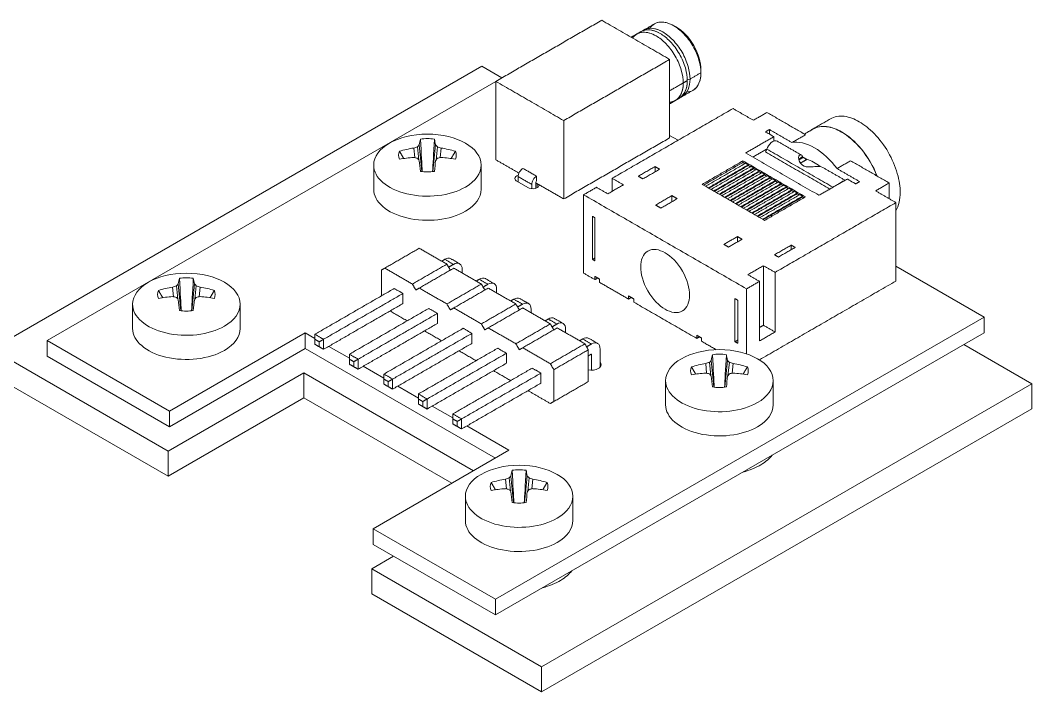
# Model space of a CAD drawing. Extents: x 75 to 215, y 82 to 128.
# Drawn here: x 122.9 to 175.6, y 87.2 to 122.2 of the extents above; entities that cross this region are included whole.
import ezdxf

# ---------------------------------------------------------------- set-up
doc = ezdxf.new("R2010")
doc.units = 0
doc.header["$MEASUREMENT"] = 0
doc.layers.add('View', color=7, linetype='Continuous')

msp = doc.modelspace()

# ---------------------------------------------------------------- linework, layer by layer
at = {"layer": 'View', "lineweight": 18}
for p, q in [((146.944, 119.826), (121.418, 105.089)), ((147.994, 119.22), (146.944, 119.826)), ((124.317, 105.538), (147.676, 119.024)), ((156.727, 116.22), (157.162, 115.969)), ((143.401, 115.565), (143.451, 115.065)), ((143.6, 115.631), (143.669, 114.938)), ((143.691, 115.732), (143.831, 114.338)), ((144.541, 115.732), (144.401, 114.338)), ((144.632, 115.631), (144.562, 114.938)), ((144.831, 115.565), (144.781, 115.065)), ((141.316, 114.676), (141.316, 113.417)), ((146.916, 114.676), (146.916, 113.417)), ((148.772, 113.831), (149.338, 113.505)), ((149.833, 113.505), (149.833, 113.709)), ((168.511, 109.416), (173.107, 106.763)), ((130.85, 108.319), (130.9, 107.819)), ((131.049, 108.384), (131.118, 107.692)), ((131.14, 108.486), (131.28, 107.092)), ((131.99, 108.486), (131.85, 107.092)), ((132.081, 108.384), (132.011, 107.692)), ((132.279, 108.319), (132.229, 107.819)), ((128.765, 107.43), (128.765, 106.171)), ((134.365, 107.43), (134.365, 106.171)), ((173.107, 106.763), (147.651, 92.066)), ((173.107, 105.946), (173.107, 106.763)), ((137.752, 105.946), (130.681, 101.864)), ((138.258, 105.654), (137.752, 105.946)), ((137.752, 105.13), (137.752, 105.946)), ((173.107, 105.946), (147.651, 91.249)), ((130.681, 101.864), (124.317, 105.538)), ((124.317, 104.721), (124.317, 105.538)), ((121.418, 105.089), (130.61, 99.781)), ((137.752, 105.13), (130.681, 101.047)), ((147.651, 99.414), (137.752, 105.13)), ((140.054, 104.617), (138.979, 105.238)), ((175.582, 103.292), (172.047, 105.334)), ((130.681, 101.047), (124.317, 104.721)), ((158.604, 104.338), (158.654, 103.838)), ((158.803, 104.404), (158.872, 103.711)), ((158.894, 104.506), (159.034, 103.111)), ((159.743, 104.506), (159.604, 103.111)), ((159.835, 104.404), (159.765, 103.711)), ((160.033, 104.338), (159.983, 103.838)), ((121.418, 103.782), (130.61, 98.475)), ((130.61, 99.781), (137.681, 103.864)), ((137.681, 103.864), (146.52, 98.761)), ((137.681, 102.558), (137.681, 103.864)), ((141.85, 103.58), (140.775, 104.201)), ((150.056, 88.555), (175.582, 103.292)), ((156.519, 103.45), (156.519, 102.19)), ((162.119, 103.45), (162.119, 102.19)), ((175.582, 101.986), (175.582, 103.292)), ((143.646, 102.543), (142.571, 103.164)), ((130.61, 98.475), (137.681, 102.558)), ((137.681, 102.558), (145.389, 98.108)), ((130.681, 101.047), (130.681, 101.864)), ((145.442, 101.506), (144.367, 102.127)), ((150.056, 87.248), (175.582, 101.986)), ((148.359, 99.822), (146.163, 101.09)), ((130.61, 98.475), (130.61, 99.781)), ((141.288, 95.74), (148.359, 99.822)), ((148.174, 98.317), (148.224, 97.817)), ((148.373, 98.382), (148.442, 97.69)), ((148.464, 98.484), (148.604, 97.09)), ((149.314, 98.484), (149.174, 97.09)), ((149.405, 98.382), (149.335, 97.69)), ((149.604, 98.317), (149.553, 97.817)), ((146.089, 97.428), (146.089, 96.168)), ((151.689, 97.428), (151.689, 96.168)), ((141.288, 94.923), (141.288, 95.74)), ((147.651, 92.066), (141.288, 95.74)), ((147.651, 91.249), (141.288, 94.923)), ((142.348, 94.311), (141.217, 93.658)), ((141.217, 93.658), (150.056, 88.555)), ((141.217, 92.351), (141.217, 93.658)), ((141.217, 92.351), (150.056, 87.248)), ((147.651, 91.249), (147.651, 92.066)), ((150.056, 87.248), (150.056, 88.555))]:
    msp.add_line(p, q, dxfattribs=at)
for centre, major_axis, ratio, start_param, end_param in [((144.116, 114.676), (2.8, 0), 0.57735, 0, 3.14159), ((144.1, 111.294), (0.186, -4.997), 0.106909, 3.46219, 3.61459), ((144.116, 115.189), (-1.5, 0), 0.57735, 4.469555, 4.955225), ((144.131, 111.294), (0.186, 4.997), 0.106909, 5.81018, 5.96259), ((144.116, 115.189), (-1.5, 0), 0.57735, 6.040351, 6.526021), ((144.115, 111.302), (-4.957, -0.655), 0.864361, 4.74216, 4.89457), ((144.07, 111.343), (-3.634, -3.432), 0.806032, 4.16486, 4.20873), ((144.013, 111.31), (-0.771, -4.939), 0.397596, 3.66894, 3.7128), ((144.219, 111.31), (-0.771, 4.939), 0.397596, 5.71197, 5.75584), ((144.162, 111.343), (-3.634, 3.432), 0.806032, 5.21605, 5.25992), ((144.117, 111.302), (-4.957, 0.655), 0.864361, 4.53021, 4.68261), ((144.116, 115.189), (-1.5, 0), 0.57735, 2.898755, 3.384425), ((144.115, 111.284), (4.974, -0.505), 0.758145, 1.791175, 1.943575), ((144.07, 111.224), (4.174, -2.751), 0.674406, 2.092125, 2.135995), ((144.013, 111.257), (1.699, -4.701), 0.26597, 2.358365, 2.402235), ((144.1, 111.292), (0.566, -4.968), 0.000694, 2.233195, 2.385595), ((144.131, 111.292), (0.566, 4.968), 0.000694, 0.755995, 0.908405), ((144.219, 111.257), (1.699, 4.701), 0.26597, 0.739355, 0.783225), ((144.162, 111.224), (4.174, 2.751), 0.674406, 1.005605, 1.049475), ((144.117, 111.284), (4.974, 0.505), 0.758145, 1.198015, 1.350415), ((144.116, 114.676), (2.8, 0), 0.57735, 3.14159, 5.49779), ((144.116, 115.189), (-1.5, 0), 0.57735, 1.327965, 1.813625), ((144.116, 114.676), (2.8, 0), 0.57735, 5.49779, 6.283185), ((149.02, 113.974), (0.35, 0), 0.57735, 2.07517, 3.14159), ((149.02, 113.974), (0.35, 0), 0.57735, 3.14159, 3.92699), ((144.116, 113.417), (2.8, 0), 0.57735, 3.14159, 5.49779), ((144.116, 113.417), (2.8, 0), 0.57735, 5.49779, 6.283185), ((149.585, 113.648), (0.35, 0), 0.57735, 3.92699, 6.283185), ((149.585, 113.648), (0.35, 0), 0.57735, 0, 0.010205), ((131.565, 107.43), (2.8, 0), 0.57735, 0, 3.14159), ((131.549, 104.047), (0.186, -4.997), 0.106909, 3.46219, 3.61459), ((131.565, 107.942), (-1.5, 0), 0.57735, 4.469555, 4.955225), ((131.58, 104.047), (0.186, 4.997), 0.106909, 5.81018, 5.96259), ((131.565, 107.942), (-1.5, 0), 0.57735, 6.040351, 6.526021), ((131.564, 104.055), (-4.957, -0.655), 0.864361, 4.74216, 4.89457), ((131.519, 104.097), (-3.634, -3.432), 0.806032, 4.16486, 4.20873), ((131.462, 104.064), (-0.771, -4.939), 0.397596, 3.66894, 3.7128), ((131.668, 104.064), (-0.771, 4.939), 0.397596, 5.71197, 5.75584), ((131.611, 104.097), (-3.634, 3.432), 0.806032, 5.21605, 5.25992), ((131.566, 104.055), (-4.957, 0.655), 0.864361, 4.53021, 4.68261), ((131.565, 107.942), (-1.5, 0), 0.57735, 2.898755, 3.384425), ((131.564, 104.038), (4.974, -0.505), 0.758145, 1.791175, 1.943575), ((131.519, 103.978), (4.174, -2.751), 0.674406, 2.092125, 2.135995), ((131.462, 104.011), (1.699, -4.701), 0.26597, 2.358365, 2.402235), ((131.549, 104.046), (0.566, -4.968), 0.000694, 2.233195, 2.385595), ((131.58, 104.046), (0.566, 4.968), 0.000694, 0.755995, 0.908405), ((131.668, 104.011), (1.699, 4.701), 0.26597, 0.739355, 0.783225), ((131.611, 103.978), (4.174, 2.751), 0.674406, 1.005605, 1.049475), ((131.566, 104.038), (4.974, 0.505), 0.758145, 1.198015, 1.350415), ((131.565, 107.43), (2.8, 0), 0.57735, 3.14159, 5.49779), ((131.565, 107.942), (-1.5, 0), 0.57735, 1.327965, 1.813625), ((131.565, 107.43), (2.8, 0), 0.57735, 5.49779, 6.283185), ((131.565, 106.171), (2.8, 0), 0.57735, 3.14159, 5.49779), ((131.565, 106.171), (2.8, 0), 0.57735, 5.49779, 6.283185), ((159.319, 103.45), (2.8, 0), 0.57735, 0, 3.14159), ((159.319, 103.962), (-1.5, 0), 0.57735, 4.469555, 4.955225), ((152.654, 104.282), (0.5, 0), 0.57735, 0, 0.439189), ((159.318, 100.075), (-4.957, -0.655), 0.864361, 4.74216, 4.89457), ((159.273, 100.116), (-3.634, -3.432), 0.806032, 4.16486, 4.20873), ((159.216, 100.083), (-0.771, -4.939), 0.397596, 3.66894, 3.7128), ((159.303, 100.067), (0.186, -4.997), 0.106909, 3.46219, 3.61459), ((159.334, 100.067), (0.186, 4.997), 0.106909, 5.81018, 5.96259), ((159.422, 100.083), (-0.771, 4.939), 0.397596, 5.71197, 5.75584), ((159.365, 100.116), (-3.634, 3.432), 0.806032, 5.21605, 5.25992), ((159.32, 100.075), (-4.957, 0.655), 0.864361, 4.53021, 4.68261), ((152.654, 104.282), (0.5, 0), 0.57735, 4.38109, 5.49779), ((152.654, 104.282), (0.5, 0), 0.57735, 5.49779, 6.283185), ((159.319, 103.962), (-1.5, 0), 0.57735, 6.040351, 6.526021), ((159.318, 100.057), (4.974, -0.505), 0.758145, 1.791175, 1.943575), ((159.273, 99.997), (4.174, -2.751), 0.674406, 2.092125, 2.135995), ((159.216, 100.03), (1.699, -4.701), 0.26597, 2.358365, 2.402235), ((159.422, 100.03), (1.699, 4.701), 0.26597, 0.739355, 0.783225), ((159.365, 99.997), (4.174, 2.751), 0.674406, 1.005605, 1.049475), ((159.32, 100.057), (4.974, 0.505), 0.758145, 1.198015, 1.350415), ((159.319, 103.962), (-1.5, 0), 0.57735, 2.898755, 3.384425), ((159.319, 103.45), (2.8, 0), 0.57735, 3.14159, 5.49779), ((159.303, 100.066), (0.566, -4.968), 0.000694, 2.233195, 2.385595), ((159.334, 100.066), (0.566, 4.968), 0.000694, 0.755995, 0.908405), ((159.319, 103.45), (2.8, 0), 0.57735, 5.49779, 6.283185), ((159.319, 103.962), (-1.5, 0), 0.57735, 1.327965, 1.813625), ((159.319, 102.19), (2.8, 0), 0.57735, 3.14159, 5.49779), ((159.319, 102.19), (2.8, 0), 0.57735, 5.49779, 6.283185), ((148.889, 97.428), (2.8, 0), 0.57735, 0, 3.14159), ((148.873, 94.045), (0.186, -4.997), 0.106909, 3.46219, 3.61459), ((148.889, 97.94), (-1.5, 0), 0.57735, 4.469555, 4.955225), ((148.904, 94.045), (0.186, 4.997), 0.106909, 5.81018, 5.96259), ((148.889, 97.94), (-1.5, 0), 0.57735, 6.040351, 6.526021), ((148.888, 94.053), (-4.957, -0.655), 0.864361, 4.74216, 4.89457), ((148.843, 94.094), (-3.634, -3.432), 0.806032, 4.16486, 4.20873), ((148.786, 94.062), (-0.771, -4.939), 0.397596, 3.66894, 3.7128), ((148.992, 94.062), (-0.771, 4.939), 0.397596, 5.71197, 5.75584), ((148.935, 94.094), (-3.634, 3.432), 0.806032, 5.21605, 5.25992), ((148.89, 94.053), (-4.957, 0.655), 0.864361, 4.53021, 4.68261), ((148.889, 97.94), (-1.5, 0), 0.57735, 2.898755, 3.384425), ((148.888, 94.035), (4.974, -0.505), 0.758145, 1.791175, 1.943575), ((148.843, 93.976), (4.174, -2.751), 0.674406, 2.092125, 2.135995), ((148.786, 94.008), (1.699, -4.701), 0.26597, 2.358365, 2.402235), ((148.873, 94.044), (0.566, -4.968), 0.000694, 2.233195, 2.385595), ((148.904, 94.044), (0.566, 4.968), 0.000694, 0.755995, 0.908405), ((148.992, 94.008), (1.699, 4.701), 0.26597, 0.739355, 0.783225), ((148.935, 93.976), (4.174, 2.751), 0.674406, 1.005605, 1.049475), ((148.89, 94.035), (4.974, 0.505), 0.758145, 1.198015, 1.350415), ((148.889, 97.428), (2.8, 0), 0.57735, 3.14159, 5.49779), ((148.889, 97.94), (-1.5, 0), 0.57735, 1.327965, 1.813625), ((148.889, 97.428), (2.8, 0), 0.57735, 5.49779, 6.283185), ((148.889, 96.168), (2.8, 0), 0.57735, 3.14159, 5.49779), ((148.889, 96.168), (2.8, 0), 0.57735, 5.49779, 6.283185)]:
    msp.add_ellipse(centre, major_axis=major_axis, ratio=ratio, start_param=start_param, end_param=end_param, dxfattribs=at)
for points, degree in [([(153.191, 122.221), (147.676, 119.037)], 1), ([(153.191, 122.221), (147.676, 119.037)], 1), ([(153.191, 122.221), (147.676, 119.037)], 1), ([(156.727, 120.18), (153.191, 122.221)], 1), ([(156.727, 120.18), (153.191, 122.221)], 1), ([(156.727, 120.18), (153.191, 122.221)], 1), ([(156.939, 121.935), (156.607, 122.132), (156.216, 122.199), (155.939, 122.034)], 3), ([(155.373, 121.708), (155.337, 121.686), (155.302, 121.661)], 2), ([(155.939, 122.034), (155.373, 121.708)], 1), ([(157.081, 121.854), (156.939, 121.935)], 1), ([(155.02, 121.504), (154.727, 121.334)], 1), ([(155.232, 121.626), (155.02, 121.504)], 1), ([(151.212, 116.995), (156.727, 120.18)], 1), ([(151.212, 116.995), (156.727, 120.18)], 1), ([(151.212, 116.995), (156.727, 120.18)], 1), ([(156.727, 120.18), (156.727, 116.097)], 1), ([(156.727, 120.18), (156.727, 116.097)], 1), ([(156.727, 120.18), (156.727, 116.097)], 1), ([(158.353, 119.649), (158.353, 119.486)], 1), ([(158.353, 119.649), (158.353, 119.486)], 1), ([(158.353, 119.649), (158.353, 119.486)], 1), ([(147.676, 119.037), (147.676, 114.954)], 1), ([(147.676, 119.037), (151.212, 116.995)], 1), ([(147.676, 119.037), (147.676, 114.954)], 1), ([(147.676, 119.037), (147.676, 114.954)], 1), ([(147.676, 119.037), (151.212, 116.995)], 1), ([(147.676, 119.037), (151.212, 116.995)], 1), ([(157.646, 119.077), (157.651, 118.681), (157.506, 118.314), (157.232, 118.162)], 3), ([(157.788, 119.159), (157.792, 118.774), (157.655, 118.4), (157.373, 118.244)], 3), ([(157.646, 119.077), (157.434, 118.955)], 1), ([(157.646, 119.077), (157.434, 118.955)], 1), ([(157.646, 119.125), (157.702, 119.125), (157.755, 119.14), (157.788, 119.159)], 3), ([(157.646, 119.125), (157.702, 119.125), (157.755, 119.14), (157.788, 119.159)], 3), ([(158.353, 119.486), (157.788, 119.159)], 1), ([(158.353, 119.486), (157.788, 119.159)], 1), ([(157.939, 118.57), (158.22, 118.727), (158.358, 119.1), (158.353, 119.486)], 3), ([(157.434, 118.955), (156.727, 118.547)], 1), ([(157.434, 118.955), (156.727, 118.547)], 1), ([(157.434, 118.955), (157.439, 118.555), (157.292, 118.19), (157.02, 118.039)], 3), ([(157.434, 118.955), (157.439, 118.569), (157.301, 118.196), (157.02, 118.039)], 3), ([(157.939, 118.57), (157.373, 118.244)], 1), ([(157.02, 118.039), (156.885, 117.963), (156.727, 117.949)], 2), ([(157.02, 118.039), (156.727, 117.87)], 1), ([(157.232, 118.162), (157.02, 118.039)], 1), ([(157.297, 118.205), (157.337, 118.222), (157.373, 118.244)], 2), ([(153.733, 113.989), (160.026, 117.622)], 1), ([(160.026, 117.622), (161.087, 117.01)], 1), ([(151.212, 116.995), (151.212, 112.913)], 1), ([(151.212, 116.995), (151.212, 112.913)], 1), ([(151.212, 116.995), (151.212, 112.913)], 1), ([(161.087, 117.01), (161.794, 117.418)], 1), ([(161.794, 117.418), (163.803, 116.258)], 1), ([(164.178, 116.554), (165.097, 117.085)], 1), ([(161.921, 116.528), (161.716, 116.409)], 1), ([(161.716, 116.409), (162.154, 116.156)], 1), ([(163.096, 115.849), (161.921, 116.528)], 1), ([(161.921, 116.291), (161.921, 116.528)], 1), ([(164.183, 116.546), (163.743, 116.292)], 1), ([(164.178, 116.554), (164.116, 116.519), (164.06, 116.475)], 2), ([(143.755, 116.029), (143.798, 115.23), (143.826, 114.717), (143.846, 114.337)], 3), ([(144.386, 114.337), (144.406, 114.717), (144.434, 115.23), (144.477, 116.029)], 3), ([(151.212, 112.913), (156.727, 116.097)], 1), ([(151.212, 112.913), (156.727, 116.097)], 1), ([(151.212, 112.913), (156.727, 116.097)], 1), ([(162.154, 116.156), (160.683, 115.307)], 1), ([(162.154, 116.156), (162.154, 115.926)], 1), ([(162.194, 115.937), (162.154, 115.96)], 1), ([(162.337, 115.919), (163.583, 115.2)], 1), ([(163.803, 116.258), (163.096, 115.849)], 1), ([(142.882, 115.018), (142.78, 115.192), (142.66, 115.397)], 2), ([(145.572, 115.397), (145.452, 115.192), (145.35, 115.018)], 2), ([(161.778, 115.506), (161.058, 115.091)], 1), ([(161.721, 115.359), (161.781, 115.514)], 1), ([(161.721, 115.359), (165.065, 113.428)], 1), ([(161.781, 115.514), (165.229, 113.523)], 1), ([(147.676, 114.954), (148.883, 114.257)], 1), ([(147.676, 114.954), (148.883, 114.257)], 1), ([(147.676, 114.954), (148.883, 114.257)], 1), ([(160.542, 114.899), (158.421, 113.674)], 1), ([(160.542, 114.899), (163.795, 113.021)], 1), ([(160.542, 114.817), (160.542, 114.899)], 1), ([(160.683, 115.307), (164.502, 113.103)], 1), ([(163.456, 114.966), (163.475, 114.955)], 1), ([(163.464, 114.98), (163.538, 115.05), (163.651, 115.118)], 2), ([(163.464, 114.98), (163.477, 114.969), (163.475, 114.955)], 2), ([(163.654, 115.065), (163.563, 115.011), (163.475, 114.955)], 2), ([(163.538, 114.781), (163.867, 114.971)], 1), ([(163.584, 115.199), (163.624, 115.176), (163.651, 115.118)], 2), ([(163.654, 115.065), (163.664, 115.088), (163.651, 115.118)], 2), ([(163.867, 114.971), (163.658, 115.092)], 1), ([(163.867, 114.971), (164.09, 114.917), (164.337, 114.786), (164.567, 114.597)], 3), ([(165.441, 114.495), (166.148, 114.904)], 1), ([(166.148, 114.904), (168.158, 113.744)], 1), ([(149.797, 114.097), (149.09, 114.505)], 1), ([(149.797, 114.097), (149.09, 114.505)], 1), ([(149.797, 114.097), (149.09, 114.505)], 1), ([(155.967, 114.601), (155.097, 114.099)], 1), ([(155.338, 113.96), (156.207, 114.462)], 1), ([(156.207, 114.462), (155.967, 114.601)], 1), ([(155.967, 114.601), (155.967, 114.323)], 1), ([(160.542, 114.817), (158.491, 113.633)], 1), ([(160.683, 114.776), (158.597, 113.572)], 1), ([(158.739, 113.49), (160.825, 114.695)], 1), ([(158.774, 113.47), (160.825, 114.654)], 1), ([(160.966, 114.613), (158.88, 113.409)], 1), ([(159.022, 113.327), (161.108, 114.532)], 1), ([(159.057, 113.307), (161.108, 114.491)], 1), ([(161.249, 114.45), (159.163, 113.246)], 1), ([(159.305, 113.164), (161.391, 114.368)], 1), ([(159.34, 113.143), (161.391, 114.327)], 1), ([(160.648, 114.756), (160.542, 114.817)], 1), ([(160.825, 114.695), (160.683, 114.776)], 1), ([(160.825, 114.695), (160.825, 114.654)], 1), ([(160.931, 114.593), (160.825, 114.654)], 1), ([(161.108, 114.532), (160.966, 114.613)], 1), ([(161.108, 114.532), (161.108, 114.491)], 1), ([(161.214, 114.429), (161.108, 114.491)], 1), ([(161.391, 114.368), (161.249, 114.45)], 1), ([(161.391, 114.368), (161.391, 114.327)], 1), ([(161.497, 114.266), (161.391, 114.327)], 1), ([(165.859, 113.886), (164.697, 114.557)], 1), ([(166.616, 113.817), (165.441, 114.495)], 1), ([(148.843, 113.791), (148.843, 114.076)], 1), ([(149.55, 113.668), (148.843, 114.076)], 1), ([(148.843, 113.791), (148.843, 114.076)], 1), ([(148.843, 113.791), (148.843, 114.076)], 1), ([(149.55, 113.668), (148.843, 114.076)], 1), ([(149.55, 113.668), (148.843, 114.076)], 1), ([(149.762, 113.791), (149.76, 113.81), (149.78, 113.844), (149.797, 113.852)], 3), ([(149.762, 113.791), (149.76, 113.81), (149.78, 113.844), (149.797, 113.852)], 3), ([(149.762, 113.791), (149.76, 113.81), (149.78, 113.844), (149.797, 113.852)], 3), ([(149.762, 113.473), (149.762, 113.791)], 1), ([(149.762, 113.473), (149.762, 113.791)], 1), ([(149.762, 113.473), (149.762, 113.791)], 1), ([(149.797, 113.852), (149.797, 114.097)], 1), ([(149.797, 113.852), (149.797, 114.097)], 1), ([(149.797, 113.852), (149.797, 114.097)], 1), ([(153.733, 113.989), (153.733, 113.311)], 1), ([(154.319, 113.65), (153.733, 113.989)], 1), ([(155.097, 114.099), (155.338, 113.96)], 1), ([(161.532, 114.287), (159.446, 113.082)], 1), ([(159.587, 113.001), (161.673, 114.205)], 1), ([(159.623, 112.98), (161.673, 114.164)], 1), ([(161.815, 114.123), (159.729, 112.919)], 1), ([(159.87, 112.837), (161.956, 114.042)], 1), ([(159.906, 112.817), (161.956, 114.001)], 1), ([(162.098, 113.96), (160.012, 112.756)], 1), ([(160.153, 112.674), (162.239, 113.878)], 1), ([(160.188, 112.654), (162.239, 113.837)], 1), ([(162.381, 113.797), (160.295, 112.592)], 1), ([(161.673, 114.205), (161.532, 114.287)], 1), ([(161.673, 114.205), (161.673, 114.164)], 1), ([(161.779, 114.103), (161.673, 114.164)], 1), ([(161.956, 114.042), (161.815, 114.123)], 1), ([(161.956, 114.042), (161.956, 114.001)], 1), ([(162.062, 113.94), (161.956, 114.001)], 1), ([(162.239, 113.878), (162.098, 113.96)], 1), ([(162.239, 113.878), (162.239, 113.837)], 1), ([(162.345, 113.776), (162.239, 113.837)], 1), ([(162.522, 113.715), (162.381, 113.797)], 1), ([(164.502, 113.103), (165.973, 113.952)], 1), ([(165.808, 113.857), (165.734, 113.844), (165.649, 113.793), (165.579, 113.724)], 3), ([(165.973, 113.952), (166.411, 113.699)], 1), ([(166.411, 113.699), (166.616, 113.817)], 1), ([(149.55, 113.447), (149.55, 113.668)], 1), ([(149.55, 113.447), (149.55, 113.668)], 1), ([(149.55, 113.447), (149.55, 113.668)], 1), ([(149.762, 113.75), (151.212, 112.913)], 1), ([(149.762, 113.75), (151.212, 112.913)], 1), ([(149.762, 113.75), (151.212, 112.913)], 1), ([(152.248, 113.131), (152.919, 113.519)], 1), ([(152.919, 113.519), (153.506, 113.18)], 1), ([(153.506, 113.18), (154.319, 113.65)], 1), ([(161.673, 111.796), (158.421, 113.674)], 1), ([(160.436, 112.511), (162.522, 113.715)], 1), ([(160.471, 112.49), (162.522, 113.674)], 1), ([(162.663, 113.633), (160.577, 112.429)], 1), ([(160.719, 112.347), (162.805, 113.552)], 1), ([(160.754, 112.327), (162.805, 113.511)], 1), ([(162.946, 113.47), (160.86, 112.266)], 1), ([(161.002, 112.184), (163.088, 113.388)], 1), ([(161.037, 112.164), (163.088, 113.348)], 1), ([(163.229, 113.307), (161.143, 112.102)], 1), ([(162.522, 113.715), (162.522, 113.674)], 1), ([(162.628, 113.613), (162.522, 113.674)], 1), ([(162.805, 113.552), (162.663, 113.633)], 1), ([(162.805, 113.552), (162.805, 113.511)], 1), ([(162.911, 113.45), (162.805, 113.511)], 1), ([(163.088, 113.388), (162.946, 113.47)], 1), ([(163.088, 113.388), (163.088, 113.348)], 1), ([(163.194, 113.286), (163.088, 113.348)], 1), ([(163.37, 113.225), (163.229, 113.307)], 1), ([(168.158, 113.744), (167.45, 113.335)], 1), ([(167.45, 113.335), (168.511, 112.723)], 1), ([(168.158, 113.744), (168.158, 112.927)], 1), ([(168.73, 113.25), (168.731, 112.902), (168.664, 112.558), (168.511, 112.29)], 3), ([(152.248, 109.049), (152.248, 113.131)], 1), ([(160.733, 108.232), (152.248, 113.131)], 1), ([(156.847, 113.088), (155.999, 112.598)], 1), ([(156.275, 112.439), (157.123, 112.929)], 1), ([(157.123, 112.929), (156.847, 113.088)], 1), ([(156.847, 113.088), (156.847, 112.77)], 1), ([(161.284, 112.021), (163.37, 113.225)], 1), ([(161.32, 112), (163.37, 113.184)], 1), ([(163.512, 113.143), (161.426, 111.939)], 1), ([(161.567, 111.857), (163.653, 113.062)], 1), ([(161.603, 111.837), (163.653, 113.021)], 1), ([(163.795, 113.021), (161.673, 111.796)], 1), ([(168.511, 112.723), (162.218, 109.09)], 1), ([(163.37, 113.225), (163.37, 113.184)], 1), ([(163.477, 113.123), (163.37, 113.184)], 1), ([(163.653, 113.062), (163.512, 113.143)], 1), ([(163.653, 113.062), (163.653, 113.021)], 1), ([(163.724, 112.98), (163.653, 113.021)], 1), ([(168.511, 112.723), (168.511, 108.64)], 1), ([(155.999, 112.598), (156.275, 112.439)], 1), ([(152.707, 112.009), (152.707, 109.763)], 1), ([(152.835, 111.935), (152.707, 112.009)], 1), ([(152.835, 111.935), (152.835, 109.69)], 1), ([(160.259, 110.955), (159.552, 110.547)], 1), ([(159.792, 110.408), (160.5, 110.816)], 1), ([(160.259, 110.955), (160.259, 110.678)], 1), ([(160.5, 110.816), (160.259, 110.955)], 1), ([(143.691, 110.347), (141.895, 109.31)], 1), ([(143.691, 110.347), (145.128, 109.518)], 1), ([(155.218, 109.375), (155.213, 109.722), (155.337, 110.058), (155.59, 110.199)], 3), ([(159.552, 110.547), (159.792, 110.408)], 1), ([(163.056, 110.508), (162.186, 110.006)], 1), ([(162.391, 109.888), (163.261, 110.39)], 1), ([(163.056, 110.508), (163.056, 110.271)], 1), ([(163.261, 110.39), (163.056, 110.508)], 1), ([(145.017, 109.769), (144.855, 109.675)], 1), ([(145.337, 109.801), (145.249, 109.854), (145.124, 109.832), (145.017, 109.769)], 3), ([(145.47, 109.508), (145.017, 109.769)], 1), ([(145.337, 109.801), (145.79, 109.54)], 1), ([(145.79, 109.54), (145.702, 109.593), (145.576, 109.571), (145.47, 109.508)], 3), ([(152.707, 109.763), (152.835, 109.837)], 1), ([(152.707, 109.763), (152.835, 109.69)], 1), ([(162.186, 110.006), (162.391, 109.888)], 1), ([(141.715, 109.207), (141.895, 109.31)], 1), ([(141.715, 107.863), (141.715, 109.207)], 1), ([(141.895, 109.31), (143.332, 108.481)], 1), ([(145.128, 109.518), (143.332, 108.481)], 1), ([(145.487, 109.31), (143.691, 108.273)], 1), ([(145.128, 109.518), (145.307, 109.207)], 1), ([(145.47, 109.508), (145.218, 109.362)], 1), ([(145.487, 109.31), (146.924, 108.481)], 1), ([(145.923, 109.247), (145.924, 109.37), (145.88, 109.49), (145.79, 109.54)], 3), ([(145.923, 109.059), (145.923, 109.247)], 1), ([(152.835, 108.71), (152.248, 109.049)], 1), ([(161.613, 109.439), (160.8, 108.969)], 1), ([(162.218, 109.09), (161.613, 109.439)], 1), ([(161.613, 109.439), (161.613, 106.336)], 1), ([(162.218, 105.987), (162.218, 109.09)], 1), ([(131.204, 108.783), (131.247, 107.984), (131.275, 107.47), (131.295, 107.09)], 3), ([(131.835, 107.09), (131.855, 107.47), (131.882, 107.984), (131.925, 108.783)], 3), ([(146.814, 108.732), (146.651, 108.638)], 1), ([(147.134, 108.764), (147.045, 108.817), (146.92, 108.795), (146.814, 108.732)], 3), ([(147.266, 108.471), (146.814, 108.732)], 1), ([(147.134, 108.764), (147.586, 108.503)], 1), ([(147.586, 108.503), (147.498, 108.556), (147.372, 108.534), (147.266, 108.471)], 3), ([(147.719, 108.21), (147.72, 108.333), (147.676, 108.453), (147.586, 108.503)], 3), ([(152.835, 108.71), (152.835, 108.876)], 1), ([(152.835, 108.876), (153.075, 108.737)], 1), ([(152.978, 108.793), (152.835, 108.71)], 1), ([(153.075, 108.571), (153.075, 108.737)], 1), ([(154.585, 107.699), (153.075, 108.571)], 1), ([(161.405, 108.62), (160.733, 108.232)], 1), ([(160.8, 108.969), (161.405, 108.62)], 1), ([(161.397, 104.533), (168.511, 108.64)], 1), ([(161.405, 105.517), (161.405, 108.62)], 1), ([(130.331, 107.772), (130.229, 107.945), (130.109, 108.15)], 2), ([(133.021, 108.15), (132.901, 107.945), (132.798, 107.772)], 2), ([(142.387, 108.251), (138.258, 105.866)], 1), ([(142.84, 107.989), (138.71, 105.605)], 1), ([(142.387, 108.251), (142.84, 107.989)], 1), ([(142.84, 107.989), (142.84, 107.467)], 1), ([(143.332, 108.481), (143.511, 108.17)], 1), ([(143.511, 108.17), (143.691, 108.273)], 1), ([(143.691, 108.273), (145.128, 107.444)], 1), ([(146.924, 108.481), (145.128, 107.444)], 1), ([(147.283, 108.273), (145.487, 107.237)], 1), ([(146.924, 108.481), (147.103, 108.17)], 1), ([(147.266, 108.471), (147.014, 108.325)], 1), ([(147.283, 108.273), (148.72, 107.444)], 1), ([(147.719, 108.022), (147.719, 108.21)], 1), ([(160.733, 108.232), (160.733, 104.845)], 1), ([(138.71, 105.083), (142.84, 107.467)], 1), ([(148.61, 107.695), (148.447, 107.602)], 1), ([(148.93, 107.727), (148.841, 107.78), (148.716, 107.758), (148.61, 107.695)], 3), ([(149.062, 107.434), (148.61, 107.695)], 1), ([(148.93, 107.727), (149.382, 107.466)], 1), ([(149.382, 107.466), (149.294, 107.519), (149.168, 107.497), (149.062, 107.434)], 3), ([(149.515, 107.173), (149.516, 107.296), (149.472, 107.416), (149.382, 107.466)], 3), ([(154.585, 107.866), (154.86, 107.706)], 1), ([(154.585, 107.866), (154.585, 107.699)], 1), ([(154.728, 107.783), (154.585, 107.699)], 1), ([(154.86, 107.54), (154.86, 107.706)], 1), ([(158.138, 105.648), (154.86, 107.54)], 1), ([(157.763, 107.906), (157.767, 107.559), (157.643, 107.223), (157.39, 107.082)], 3), ([(160.273, 107.64), (160.128, 107.724)], 1), ([(160.128, 105.479), (160.128, 107.724)], 1), ([(160.273, 105.395), (160.273, 107.64)], 1), ([(144.183, 107.214), (140.054, 104.829)], 1), ([(144.636, 106.952), (140.506, 104.568)], 1), ([(143.059, 106.565), (142.168, 107.079)], 1), ([(144.183, 107.214), (144.636, 106.952)], 1), ([(144.636, 106.952), (144.636, 106.43)], 1), ([(145.128, 107.444), (145.307, 107.133)], 1), ([(145.307, 107.133), (145.487, 107.237)], 1), ([(145.487, 107.237), (146.924, 106.407)], 1), ([(148.72, 107.444), (146.924, 106.407)], 1), ([(149.079, 107.237), (147.283, 106.2)], 1), ([(148.72, 107.444), (148.9, 107.133)], 1), ([(149.062, 107.434), (148.81, 107.288)], 1), ([(149.079, 107.237), (150.516, 106.407)], 1), ([(149.515, 106.985), (149.515, 107.173)], 1), ([(140.506, 104.046), (144.636, 106.43)], 1), ([(146.924, 106.407), (147.103, 106.096)], 1), ([(150.516, 106.407), (148.72, 105.37)], 1), ([(150.406, 106.658), (150.243, 106.565)], 1), ([(150.726, 106.69), (150.637, 106.743), (150.512, 106.721), (150.406, 106.658)], 3), ([(150.858, 106.397), (150.406, 106.658)], 1), ([(150.516, 106.407), (150.696, 106.096)], 1), ([(150.858, 106.397), (150.606, 106.251)], 1), ([(150.726, 106.69), (151.178, 106.429)], 1), ([(151.178, 106.429), (151.09, 106.482), (150.964, 106.46), (150.858, 106.397)], 3), ([(151.311, 106.136), (151.312, 106.259), (151.268, 106.379), (151.178, 106.429)], 3), ([(138.71, 105.605), (138.258, 105.866)], 1), ([(138.258, 105.866), (138.258, 105.605)], 1), ([(145.979, 106.177), (141.85, 103.793)], 1), ([(146.432, 105.915), (142.302, 103.531)], 1), ([(144.855, 105.528), (143.964, 106.042)], 1), ([(145.979, 106.177), (146.432, 105.915)], 1), ([(146.432, 105.915), (146.432, 105.393)], 1), ([(147.103, 106.096), (147.283, 106.2)], 1), ([(147.283, 106.2), (148.72, 105.37)], 1), ([(150.875, 106.2), (149.079, 105.163)], 1), ([(150.875, 106.2), (152.312, 105.37)], 1), ([(151.311, 105.948), (151.311, 106.136)], 1), ([(161.613, 106.336), (161.405, 106.215)], 1), ([(162.218, 105.987), (161.405, 105.517)], 1), ([(161.613, 106.336), (162.218, 105.987)], 1), ([(138.484, 105.475), (138.258, 105.605)], 1), ([(138.258, 105.605), (138.258, 105.344)], 1), ([(138.484, 105.213), (138.258, 105.344)], 1), ([(138.71, 105.605), (138.484, 105.475)], 1), ([(138.484, 105.475), (138.484, 105.213)], 1), ([(138.71, 105.605), (138.71, 105.083)], 1), ([(142.302, 103.009), (146.432, 105.393)], 1), ([(148.72, 105.37), (148.9, 105.059)], 1), ([(152.312, 105.37), (150.516, 104.333)], 1), ([(152.202, 105.621), (152.039, 105.528)], 1), ([(152.522, 105.653), (152.433, 105.706), (152.308, 105.684), (152.202, 105.621)], 3), ([(152.654, 105.36), (152.202, 105.621)], 1), ([(152.312, 105.37), (152.492, 105.059)], 1), ([(152.654, 105.36), (152.402, 105.214)], 1), ([(152.522, 105.653), (152.974, 105.392)], 1), ([(152.974, 105.392), (152.886, 105.445), (152.76, 105.423), (152.654, 105.36)], 3), ([(153.107, 105.099), (153.108, 105.222), (153.064, 105.342), (152.974, 105.392)], 3), ([(158.138, 105.814), (158.138, 105.648)], 1), ([(158.138, 105.814), (158.378, 105.675)], 1), ([(158.138, 105.648), (158.282, 105.731)], 1), ([(158.378, 105.509), (158.378, 105.675)], 1), ([(159.151, 105.063), (158.378, 105.509)], 1), ([(160.273, 105.562), (160.128, 105.479)], 1), ([(160.128, 105.479), (160.273, 105.395)], 1), ([(138.71, 105.083), (138.484, 105.213)], 1), ([(140.506, 104.568), (140.054, 104.829)], 1), ([(140.054, 104.829), (140.054, 104.568)], 1), ([(147.775, 105.14), (143.646, 102.756)], 1), ([(148.228, 104.878), (144.098, 102.494)], 1), ([(146.651, 104.491), (145.76, 105.005)], 1), ([(147.775, 105.14), (148.228, 104.878)], 1), ([(148.228, 104.878), (148.228, 104.356)], 1), ([(148.9, 105.059), (149.079, 105.163)], 1), ([(149.079, 105.163), (150.516, 104.333)], 1), ([(152.492, 105.059), (150.696, 104.022)], 1), ([(152.492, 105.059), (152.492, 103.4)], 1), ([(152.492, 104.744), (152.654, 104.838)], 1), ([(152.654, 104.838), (152.654, 103.994)], 1), ([(153.107, 104.16), (153.107, 105.099)], 1), ([(140.28, 104.438), (140.054, 104.568)], 1), ([(140.054, 104.568), (140.054, 104.307)], 1), ([(140.28, 104.176), (140.054, 104.307)], 1), ([(140.506, 104.568), (140.28, 104.438)], 1), ([(140.28, 104.438), (140.28, 104.176)], 1), ([(140.506, 104.568), (140.506, 104.046)], 1), ([(144.098, 101.972), (148.228, 104.356)], 1), ([(150.516, 104.333), (150.696, 104.022)], 1), ([(158.958, 104.802), (159.001, 104.003), (159.029, 103.49), (159.049, 103.11)], 3), ([(159.589, 103.11), (159.609, 103.49), (159.636, 104.003), (159.679, 104.802)], 3), ([(140.506, 104.046), (140.28, 104.176)], 1), ([(142.302, 103.531), (141.85, 103.793)], 1), ([(141.85, 103.793), (141.85, 103.531)], 1), ([(149.571, 104.103), (145.442, 101.719)], 1), ([(150.024, 103.842), (145.894, 101.457)], 1), ([(148.447, 103.454), (147.556, 103.968)], 1), ([(149.571, 104.103), (150.024, 103.842)], 1), ([(150.024, 103.842), (150.024, 103.319)], 1), ([(150.696, 104.022), (150.696, 102.363)], 1), ([(158.085, 103.791), (157.983, 103.965), (157.863, 104.17)], 2), ([(160.775, 104.17), (160.654, 103.965), (160.552, 103.791)], 2), ([(141.85, 103.531), (141.85, 103.27)], 1), ([(142.076, 103.401), (141.85, 103.531)], 1), ([(142.076, 103.139), (141.85, 103.27)], 1), ([(142.302, 103.531), (142.076, 103.401)], 1), ([(142.076, 103.401), (142.076, 103.139)], 1), ([(142.302, 103.531), (142.302, 103.009)], 1), ([(145.894, 100.935), (150.024, 103.319)], 1), ([(152.492, 103.4), (150.696, 102.363)], 1), ([(142.302, 103.009), (142.076, 103.139)], 1), ([(144.098, 102.494), (143.646, 102.756)], 1), ([(143.646, 102.756), (143.646, 102.494)], 1), ([(150.516, 102.259), (149.352, 102.931)], 1), ([(143.646, 102.494), (143.646, 102.233)], 1), ([(143.872, 102.364), (143.646, 102.494)], 1), ([(143.872, 102.102), (143.646, 102.233)], 1), ([(144.098, 102.494), (143.872, 102.364)], 1), ([(143.872, 102.364), (143.872, 102.102)], 1), ([(144.098, 102.494), (144.098, 101.972)], 1), ([(150.696, 102.363), (150.516, 102.259)], 1), ([(144.098, 101.972), (143.872, 102.102)], 1), ([(145.894, 101.457), (145.442, 101.719)], 1), ([(145.442, 101.719), (145.442, 101.457)], 1), ([(145.668, 101.327), (145.442, 101.457)], 1), ([(145.442, 101.457), (145.442, 101.196)], 1), ([(145.668, 101.065), (145.442, 101.196)], 1), ([(145.894, 101.457), (145.668, 101.327)], 1), ([(145.668, 101.327), (145.668, 101.065)], 1), ([(145.894, 101.457), (145.894, 100.935)], 1), ([(145.894, 100.935), (145.668, 101.065)], 1), ([(148.528, 98.781), (148.571, 97.981), (148.599, 97.468), (148.619, 97.088)], 3), ([(149.159, 97.088), (149.179, 97.468), (149.207, 97.981), (149.25, 98.781)], 3), ([(147.655, 97.77), (147.553, 97.943), (147.433, 98.148)], 2), ([(150.345, 98.148), (150.225, 97.943), (150.123, 97.77)], 2)]:
    msp.add_open_spline(points, degree=degree, dxfattribs=at)
for points, degree, knots in [([(155.02, 121.504), (155.296, 121.669), (155.688, 121.601), (156.02, 121.404), (156.189, 121.308), (156.363, 121.17), (156.54, 120.989), (156.715, 120.81), (156.882, 120.588), (157.02, 120.349), (157.158, 120.11), (157.266, 119.854), (157.335, 119.613), (157.403, 119.369), (157.436, 119.15), (157.434, 118.955)], 3, [0.785398, 0.785398, 0.785398, 0.785398, 1.5708, 1.5708, 1.5708, 1.9635, 1.9635, 1.9635, 2.35619, 2.35619, 2.35619, 2.74889, 2.74889, 2.74889, 3.14159, 3.14159, 3.14159, 3.14159]), ([(155.02, 121.504), (155.296, 121.669), (155.688, 121.601), (156.02, 121.404), (156.189, 121.308), (156.363, 121.17), (156.54, 120.989), (156.715, 120.81), (156.882, 120.588), (157.02, 120.349), (157.158, 120.11), (157.266, 119.854), (157.335, 119.613), (157.403, 119.369), (157.436, 119.15), (157.434, 118.955)], 3, [0.785398, 0.785398, 0.785398, 0.785398, 1.5708, 1.5708, 1.5708, 1.9635, 1.9635, 1.9635, 2.35619, 2.35619, 2.35619, 2.74889, 2.74889, 2.74889, 3.14159, 3.14159, 3.14159, 3.14159]), ([(155.132, 121.555), (155.269, 121.674), (155.45, 121.729), (155.645, 121.719), (155.839, 121.709), (156.044, 121.636), (156.232, 121.527), (156.402, 121.431), (156.575, 121.292), (156.753, 121.112), (156.927, 120.932), (157.094, 120.711), (157.232, 120.471), (157.37, 120.232), (157.478, 119.977), (157.547, 119.736), (157.615, 119.492), (157.648, 119.272), (157.646, 119.077)], 3, [0.684557, 0.684557, 0.684557, 0.684557, 1.12768, 1.12768, 1.12768, 1.5708, 1.5708, 1.5708, 1.9635, 1.9635, 1.9635, 2.35619, 2.35619, 2.35619, 2.74889, 2.74889, 2.74889, 3.14159, 3.14159, 3.14159, 3.14159]), ([(155.132, 121.555), (155.269, 121.674), (155.45, 121.729), (155.645, 121.719), (155.839, 121.709), (156.044, 121.636), (156.232, 121.527), (156.402, 121.431), (156.575, 121.292), (156.753, 121.112), (156.927, 120.932), (157.094, 120.711), (157.232, 120.471), (157.37, 120.232), (157.478, 119.977), (157.547, 119.736), (157.615, 119.492), (157.648, 119.272), (157.646, 119.077)], 3, [0.684557, 0.684557, 0.684557, 0.684557, 1.12768, 1.12768, 1.12768, 1.5708, 1.5708, 1.5708, 1.9635, 1.9635, 1.9635, 2.35619, 2.35619, 2.35619, 2.74889, 2.74889, 2.74889, 3.14159, 3.14159, 3.14159, 3.14159]), ([(155.232, 121.626), (155.508, 121.791), (155.9, 121.724), (156.232, 121.527), (156.402, 121.431), (156.575, 121.292), (156.753, 121.112), (156.927, 120.932), (157.094, 120.711), (157.232, 120.471), (157.37, 120.232), (157.478, 119.977), (157.547, 119.736), (157.615, 119.492), (157.648, 119.272), (157.646, 119.077)], 3, [0.785398, 0.785398, 0.785398, 0.785398, 1.5708, 1.5708, 1.5708, 1.9635, 1.9635, 1.9635, 2.35619, 2.35619, 2.35619, 2.74889, 2.74889, 2.74889, 3.14159, 3.14159, 3.14159, 3.14159]), ([(155.305, 121.663), (155.444, 121.768), (155.621, 121.813), (155.808, 121.799), (155.996, 121.785), (156.193, 121.713), (156.373, 121.609), (156.543, 121.513), (156.717, 121.374), (156.894, 121.193), (157.068, 121.014), (157.235, 120.792), (157.373, 120.553), (157.512, 120.314), (157.62, 120.058), (157.688, 119.818), (157.756, 119.574), (157.789, 119.354), (157.788, 119.159)], 3, [0.718276, 0.718276, 0.718276, 0.718276, 1.14454, 1.14454, 1.14454, 1.5708, 1.5708, 1.5708, 1.9635, 1.9635, 1.9635, 2.35619, 2.35619, 2.35619, 2.74889, 2.74889, 2.74889, 3.14159, 3.14159, 3.14159, 3.14159]), ([(155.305, 121.663), (155.444, 121.768), (155.621, 121.813), (155.808, 121.799), (155.996, 121.785), (156.193, 121.713), (156.373, 121.609), (156.543, 121.513), (156.717, 121.374), (156.894, 121.193), (157.068, 121.014), (157.235, 120.792), (157.373, 120.553), (157.512, 120.314), (157.62, 120.058), (157.688, 119.818), (157.756, 119.574), (157.789, 119.354), (157.788, 119.159)], 3, [0.718276, 0.718276, 0.718276, 0.718276, 1.14454, 1.14454, 1.14454, 1.5708, 1.5708, 1.5708, 1.9635, 1.9635, 1.9635, 2.35619, 2.35619, 2.35619, 2.74889, 2.74889, 2.74889, 3.14159, 3.14159, 3.14159, 3.14159]), ([(155.373, 121.708), (155.65, 121.873), (156.042, 121.805), (156.373, 121.609), (156.543, 121.513), (156.717, 121.374), (156.894, 121.193), (157.068, 121.014), (157.235, 120.792), (157.373, 120.553), (157.512, 120.314), (157.62, 120.058), (157.688, 119.818), (157.756, 119.574), (157.789, 119.354), (157.788, 119.159)], 3, [0.785398, 0.785398, 0.785398, 0.785398, 1.5708, 1.5708, 1.5708, 1.9635, 1.9635, 1.9635, 2.35619, 2.35619, 2.35619, 2.74889, 2.74889, 2.74889, 3.14159, 3.14159, 3.14159, 3.14159]), ([(158.353, 119.486), (158.355, 119.681), (158.322, 119.9), (158.254, 120.144), (158.185, 120.385), (158.078, 120.64), (157.939, 120.88), (157.801, 121.119), (157.634, 121.34), (157.46, 121.52), (157.282, 121.701), (157.109, 121.839), (156.939, 121.935), (156.715, 122.066), (156.465, 122.144), (156.24, 122.125), (156.014, 122.109), (155.82, 121.992), (155.697, 121.8)], 3, [3.14159, 3.14159, 3.14159, 3.14159, 3.53429, 3.53429, 3.53429, 3.92699, 3.92699, 3.92699, 4.31969, 4.31969, 4.31969, 4.71239, 4.71239, 4.71239, 5.24196, 5.24196, 5.24196, 5.77153, 5.77153, 5.77153, 5.77153]), ([(158.353, 119.486), (158.355, 119.681), (158.322, 119.9), (158.254, 120.144), (158.185, 120.385), (158.078, 120.64), (157.939, 120.88), (157.801, 121.119), (157.634, 121.34), (157.46, 121.52), (157.282, 121.701), (157.109, 121.839), (156.939, 121.935), (156.715, 122.066), (156.465, 122.144), (156.24, 122.125), (156.014, 122.109), (155.82, 121.992), (155.697, 121.8)], 3, [3.14159, 3.14159, 3.14159, 3.14159, 3.53429, 3.53429, 3.53429, 3.92699, 3.92699, 3.92699, 4.31969, 4.31969, 4.31969, 4.71239, 4.71239, 4.71239, 5.24196, 5.24196, 5.24196, 5.77153, 5.77153, 5.77153, 5.77153]), ([(158.353, 119.486), (158.355, 119.681), (158.322, 119.9), (158.254, 120.144), (158.185, 120.385), (158.078, 120.64), (157.939, 120.88), (157.801, 121.119), (157.634, 121.34), (157.46, 121.52), (157.282, 121.701), (157.109, 121.839), (156.939, 121.935)], 3, [3.14159, 3.14159, 3.14159, 3.14159, 3.53429, 3.53429, 3.53429, 3.92699, 3.92699, 3.92699, 4.31969, 4.31969, 4.31969, 4.71239, 4.71239, 4.71239, 4.71239]), ([(157.012, 121.891), (157.035, 121.879), (157.058, 121.866), (157.081, 121.854), (157.379, 121.686), (157.732, 121.339), (157.981, 120.903), (158.234, 120.47), (158.357, 119.991), (158.353, 119.649)], 3, [1.51134, 1.51134, 1.51134, 1.51134, 1.5708, 1.5708, 1.5708, 2.35619, 2.35619, 2.35619, 3.14159, 3.14159, 3.14159, 3.14159]), ([(157.012, 121.891), (157.035, 121.879), (157.058, 121.866), (157.081, 121.854), (157.379, 121.686), (157.732, 121.339), (157.981, 120.903), (158.234, 120.47), (158.357, 119.991), (158.353, 119.649)], 3, [1.51134, 1.51134, 1.51134, 1.51134, 1.5708, 1.5708, 1.5708, 2.35619, 2.35619, 2.35619, 3.14159, 3.14159, 3.14159, 3.14159]), ([(157.081, 121.854), (157.379, 121.686), (157.732, 121.339), (157.981, 120.903), (158.234, 120.47), (158.357, 119.991), (158.353, 119.649)], 3, [1.5708, 1.5708, 1.5708, 1.5708, 2.35619, 2.35619, 2.35619, 3.14159, 3.14159, 3.14159, 3.14159]), ([(154.795, 121.295), (154.921, 121.476), (155.115, 121.584), (155.336, 121.596), (155.557, 121.61), (155.801, 121.532), (156.02, 121.404), (156.189, 121.308), (156.363, 121.17), (156.54, 120.989), (156.715, 120.81), (156.882, 120.588), (157.02, 120.349), (157.158, 120.11), (157.266, 119.854), (157.335, 119.613), (157.403, 119.369), (157.436, 119.15), (157.434, 118.955)], 3, [0.535769, 0.535769, 0.535769, 0.535769, 1.05328, 1.05328, 1.05328, 1.5708, 1.5708, 1.5708, 1.9635, 1.9635, 1.9635, 2.35619, 2.35619, 2.35619, 2.74889, 2.74889, 2.74889, 3.14159, 3.14159, 3.14159, 3.14159]), ([(154.795, 121.295), (154.921, 121.476), (155.115, 121.584), (155.336, 121.596), (155.557, 121.61), (155.801, 121.532), (156.02, 121.404), (156.189, 121.308), (156.363, 121.17), (156.54, 120.989), (156.715, 120.81), (156.882, 120.588), (157.02, 120.349), (157.158, 120.11), (157.266, 119.854), (157.335, 119.613), (157.403, 119.369), (157.436, 119.15), (157.434, 118.955)], 3, [0.535769, 0.535769, 0.535769, 0.535769, 1.05328, 1.05328, 1.05328, 1.5708, 1.5708, 1.5708, 1.9635, 1.9635, 1.9635, 2.35619, 2.35619, 2.35619, 2.74889, 2.74889, 2.74889, 3.14159, 3.14159, 3.14159, 3.14159]), ([(154.795, 121.295), (154.921, 121.476), (155.115, 121.584), (155.336, 121.596), (155.557, 121.61), (155.801, 121.532), (156.02, 121.404), (156.189, 121.308), (156.363, 121.17), (156.54, 120.989), (156.715, 120.81), (156.882, 120.588), (157.02, 120.349), (157.158, 120.11), (157.266, 119.854), (157.335, 119.613), (157.403, 119.369), (157.436, 119.15), (157.434, 118.955)], 3, [0.535769, 0.535769, 0.535769, 0.535769, 1.05328, 1.05328, 1.05328, 1.5708, 1.5708, 1.5708, 1.9635, 1.9635, 1.9635, 2.35619, 2.35619, 2.35619, 2.74889, 2.74889, 2.74889, 3.14159, 3.14159, 3.14159, 3.14159]), ([(154.795, 121.295), (154.921, 121.476), (155.115, 121.584), (155.336, 121.596), (155.557, 121.61), (155.801, 121.532), (156.02, 121.404), (156.189, 121.308), (156.363, 121.17), (156.54, 120.989), (156.715, 120.81), (156.882, 120.588), (157.02, 120.349), (157.158, 120.11), (157.266, 119.854), (157.335, 119.613), (157.403, 119.369), (157.436, 119.15), (157.434, 118.955)], 3, [0.535769, 0.535769, 0.535769, 0.535769, 1.05328, 1.05328, 1.05328, 1.5708, 1.5708, 1.5708, 1.9635, 1.9635, 1.9635, 2.35619, 2.35619, 2.35619, 2.74889, 2.74889, 2.74889, 3.14159, 3.14159, 3.14159, 3.14159]), ([(157.646, 119.077), (157.647, 118.854), (157.605, 118.637), (157.515, 118.466), (157.425, 118.293), (157.287, 118.169), (157.12, 118.11)], 3, [3.14159, 3.14159, 3.14159, 3.14159, 3.58369, 3.58369, 3.58369, 4.02579, 4.02579, 4.02579, 4.02579]), ([(157.646, 119.077), (157.647, 118.854), (157.605, 118.637), (157.515, 118.466), (157.425, 118.293), (157.287, 118.169), (157.12, 118.11)], 3, [3.14159, 3.14159, 3.14159, 3.14159, 3.58369, 3.58369, 3.58369, 4.02579, 4.02579, 4.02579, 4.02579]), ([(157.615, 118.478), (157.843, 118.488), (158.041, 118.598), (158.168, 118.785), (158.297, 118.971), (158.354, 119.226), (158.353, 119.486)], 3, [2.08245, 2.08245, 2.08245, 2.08245, 2.61202, 2.61202, 2.61202, 3.14159, 3.14159, 3.14159, 3.14159]), ([(157.615, 118.478), (157.843, 118.488), (158.041, 118.598), (158.168, 118.785), (158.297, 118.971), (158.354, 119.226), (158.353, 119.486)], 3, [2.08245, 2.08245, 2.08245, 2.08245, 2.61202, 2.61202, 2.61202, 3.14159, 3.14159, 3.14159, 3.14159]), ([(157.434, 118.955), (157.435, 118.69), (157.375, 118.437), (157.25, 118.255), (157.126, 118.072), (156.937, 117.966), (156.727, 117.949)], 3, [3.14159, 3.14159, 3.14159, 3.14159, 3.66132, 3.66132, 3.66132, 4.18104, 4.18104, 4.18104, 4.18104]), ([(157.434, 118.955), (157.435, 118.69), (157.375, 118.437), (157.25, 118.255), (157.126, 118.072), (156.937, 117.966), (156.727, 117.949)], 3, [3.14159, 3.14159, 3.14159, 3.14159, 3.66132, 3.66132, 3.66132, 4.18104, 4.18104, 4.18104, 4.18104]), ([(157.434, 118.955), (157.435, 118.702), (157.381, 118.452), (157.258, 118.267), (157.137, 118.081), (156.947, 117.967), (156.727, 117.949)], 3, [3.14159, 3.14159, 3.14159, 3.14159, 3.65911, 3.65911, 3.65911, 4.17662, 4.17662, 4.17662, 4.17662]), ([(157.434, 118.955), (157.435, 118.702), (157.381, 118.452), (157.258, 118.267), (157.137, 118.081), (156.947, 117.967), (156.727, 117.949)], 3, [3.14159, 3.14159, 3.14159, 3.14159, 3.65911, 3.65911, 3.65911, 4.17662, 4.17662, 4.17662, 4.17662]), ([(165.097, 117.085), (165.305, 117.206), (165.556, 117.248), (165.818, 117.216), (166.081, 117.185), (166.351, 117.081), (166.602, 116.936), (166.852, 116.792), (167.123, 116.583), (167.385, 116.311), (167.647, 116.041), (167.899, 115.708), (168.107, 115.347), (168.315, 114.987), (168.478, 114.603), (168.581, 114.241), (168.685, 113.878), (168.731, 113.539), (168.73, 113.25)], 3, [3.92699, 3.92699, 3.92699, 3.92699, 4.31969, 4.31969, 4.31969, 4.71239, 4.71239, 4.71239, 5.10509, 5.10509, 5.10509, 5.49779, 5.49779, 5.49779, 5.89049, 5.89049, 5.89049, 6.28319, 6.28319, 6.28319, 6.28319]), ([(167.528, 114.107), (167.339, 114.599), (167.047, 115.099), (166.714, 115.503), (166.38, 115.909), (166.013, 116.216), (165.683, 116.405), (165.432, 116.55), (165.162, 116.654), (164.899, 116.685), (164.637, 116.717), (164.385, 116.675), (164.178, 116.554)], 3, [0.53392, 0.53392, 0.53392, 0.53392, 1.05236, 1.05236, 1.05236, 1.5708, 1.5708, 1.5708, 1.9635, 1.9635, 1.9635, 2.35619, 2.35619, 2.35619, 2.35619]), ([(164.183, 116.546), (164.39, 116.666), (164.641, 116.708), (164.902, 116.676), (165.163, 116.645), (165.433, 116.542), (165.683, 116.397), (166.011, 116.209), (166.377, 115.904), (166.708, 115.5), (167.041, 115.098), (167.331, 114.601), (167.52, 114.112)], 3, [0.785398, 0.785398, 0.785398, 0.785398, 1.1781, 1.1781, 1.1781, 1.5708, 1.5708, 1.5708, 2.08831, 2.08831, 2.08831, 2.60582, 2.60582, 2.60582, 2.60582]), ([(161.781, 115.514), (161.82, 115.616), (161.901, 115.752), (162.016, 115.845), (162.13, 115.941), (162.263, 115.967), (162.337, 115.919)], 3, [0, 0, 0, 0, 0.886755, 0.886755, 0.886755, 1.77351, 1.77351, 1.77351, 1.77351]), ([(165.441, 114.495), (165.117, 114.934), (164.696, 115.336), (164.268, 115.581), (163.841, 115.83), (163.42, 115.914), (163.096, 115.849)], 3, [0, 0, 0, 0, 0.585686, 0.585686, 0.585686, 1.17137, 1.17137, 1.17137, 1.17137]), ([(163.571, 114.737), (163.482, 114.836), (163.437, 114.973), (163.444, 115.077), (163.45, 115.179), (163.517, 115.241), (163.584, 115.199)], 3, [0.00152168, 0.00152168, 0.00152168, 0.00152168, 0.00202472, 0.00202472, 0.00202472, 0.00250762, 0.00250762, 0.00250762, 0.00250762]), ([(163.446, 115.014), (163.447, 115.02), (163.448, 115.027), (163.449, 115.032), (163.449, 115.032)], 2, [0.335645, 0.335645, 0.335645, 0.5, 0.5, 1, 1, 1]), ([(163.449, 115.032), (163.449, 115.032), (163.449, 115.03), (163.449, 115.026), (163.449, 115.019), (163.448, 115.013), (163.453, 114.984), (163.458, 114.951), (163.472, 114.902), (163.493, 114.859), (163.508, 114.825), (163.535, 114.783), (163.55, 114.763), (163.558, 114.753), (163.563, 114.746), (163.565, 114.744)], 3, [0, 0, 0, 0, 0.166667, 0.166667, 0.166667, 0.333333, 0.333333, 0.333333, 0.5, 0.5, 0.5, 0.666667, 0.666667, 0.666667, 0.816209, 0.816209, 0.816209, 0.816209]), ([(149.09, 114.505), (149.032, 114.473), (148.964, 114.405), (148.915, 114.32), (148.866, 114.236), (148.842, 114.143), (148.843, 114.076)], 3, [4.71239, 4.71239, 4.71239, 4.71239, 5.49779, 5.49779, 5.49779, 6.28319, 6.28319, 6.28319, 6.28319]), ([(149.09, 114.505), (149.032, 114.473), (148.964, 114.405), (148.915, 114.32), (148.866, 114.236), (148.842, 114.143), (148.843, 114.076)], 3, [4.71239, 4.71239, 4.71239, 4.71239, 5.49779, 5.49779, 5.49779, 6.28319, 6.28319, 6.28319, 6.28319]), ([(149.09, 114.505), (149.032, 114.473), (148.964, 114.405), (148.915, 114.32), (148.866, 114.236), (148.842, 114.143), (148.843, 114.076)], 3, [4.71239, 4.71239, 4.71239, 4.71239, 5.49779, 5.49779, 5.49779, 6.28319, 6.28319, 6.28319, 6.28319]), ([(164.696, 114.557), (164.604, 114.613), (164.44, 114.607), (164.28, 114.595), (164.167, 114.584), (164.059, 114.579), (163.956, 114.58), (163.802, 114.584), (163.661, 114.632), (163.571, 114.737)], 3, [0.000192733, 0.000192733, 0.000192733, 0.000192733, 0.000674907, 0.000674907, 0.000674907, 0.00101236, 0.00101236, 0.00101236, 0.00152168, 0.00152168, 0.00152168, 0.00152168]), ([(149.797, 114.097), (149.739, 114.064), (149.671, 113.997), (149.622, 113.912), (149.573, 113.828), (149.549, 113.735), (149.55, 113.668)], 3, [4.71239, 4.71239, 4.71239, 4.71239, 5.49779, 5.49779, 5.49779, 6.28319, 6.28319, 6.28319, 6.28319]), ([(149.797, 114.097), (149.739, 114.064), (149.671, 113.997), (149.622, 113.912), (149.573, 113.828), (149.549, 113.735), (149.55, 113.668)], 3, [4.71239, 4.71239, 4.71239, 4.71239, 5.49779, 5.49779, 5.49779, 6.28319, 6.28319, 6.28319, 6.28319]), ([(149.797, 114.097), (149.739, 114.064), (149.671, 113.997), (149.622, 113.912), (149.573, 113.828), (149.549, 113.735), (149.55, 113.668)], 3, [4.71239, 4.71239, 4.71239, 4.71239, 5.49779, 5.49779, 5.49779, 6.28319, 6.28319, 6.28319, 6.28319]), ([(155.59, 110.199), (155.839, 110.348), (156.192, 110.287), (156.49, 110.11), (156.789, 109.943), (157.142, 109.596), (157.39, 109.16), (157.643, 108.727), (157.767, 108.248), (157.763, 107.906)], 3, [0.785398, 0.785398, 0.785398, 0.785398, 1.5708, 1.5708, 1.5708, 2.35619, 2.35619, 2.35619, 3.14159, 3.14159, 3.14159, 3.14159]), ([(157.39, 107.082), (157.142, 106.933), (156.789, 106.994), (156.49, 107.171), (156.192, 107.338), (155.839, 107.685), (155.59, 108.121), (155.337, 108.554), (155.213, 109.033), (155.218, 109.375)], 3, [3.92699, 3.92699, 3.92699, 3.92699, 4.71239, 4.71239, 4.71239, 5.49779, 5.49779, 5.49779, 6.28319, 6.28319, 6.28319, 6.28319]), ([(160.537, 98.689), (160.9, 98.781), (161.222, 98.915), (161.479, 99.07), (161.736, 99.224), (161.929, 99.397), (162.06, 99.568)], 3, [1.18932, 1.18932, 1.18932, 1.18932, 1.55121, 1.55121, 1.55121, 1.9131, 1.9131, 1.9131, 1.9131]), ([(150.107, 92.667), (150.47, 92.76), (150.793, 92.894), (151.049, 93.048), (151.307, 93.202), (151.499, 93.375), (151.63, 93.546)], 3, [1.18932, 1.18932, 1.18932, 1.18932, 1.55121, 1.55121, 1.55121, 1.9131, 1.9131, 1.9131, 1.9131])]:
    msp.add_open_spline(points, degree=degree, knots=knots, dxfattribs=at)

doc.saveas('drawing.dxf')
